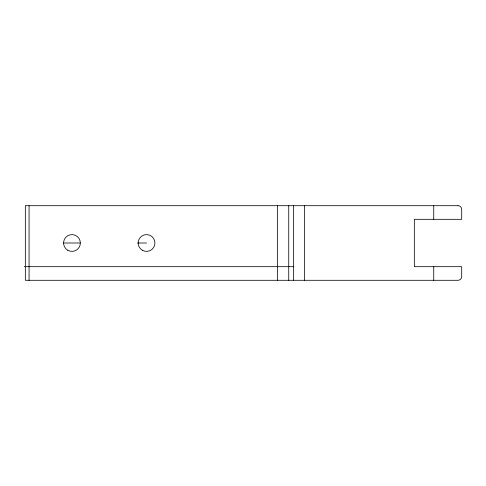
<?xml version="1.0" encoding="UTF-8"?>
<svg xmlns="http://www.w3.org/2000/svg" width="486" height="486" viewBox="0 0 486 486"><rect width="100%" height="100%" fill="white"/><g stroke="black" fill="none" stroke-linecap="round" stroke-linejoin="round"><path stroke-width="0.73" d="M63.684 243L80.245 243M137.508 243L146.547 243M24.3 266.68L293.878 266.68M433.731 205.706L433.731 219.32M433.731 266.68L433.731 280.294M304.582 205.706L304.582 280.294M293.404 205.706L293.404 280.294M288.739 205.706L288.739 280.294M277.561 205.706L277.561 280.294M29.063 205.706L29.063 280.294M457.97 205.706L25.333 205.706L25.333 280.294L457.97 280.294A3.73 3.73 0 0 0 461.7 276.564L461.7 266.68L414.333 266.68L414.333 219.32L461.7 219.32L461.7 209.436A3.73 3.73 0 0 0 457.97 205.706M142.349 250.266A8.39 8.39 0 0 0 154.937 243A8.39 8.39 0 0 0 142.349 235.734A8.39 8.39 0 0 0 142.349 250.266M67.761 250.266A8.39 8.39 0 0 0 80.348 243A8.39 8.39 0 0 0 67.761 235.734A8.39 8.39 0 0 0 67.761 250.266"/></g></svg>
